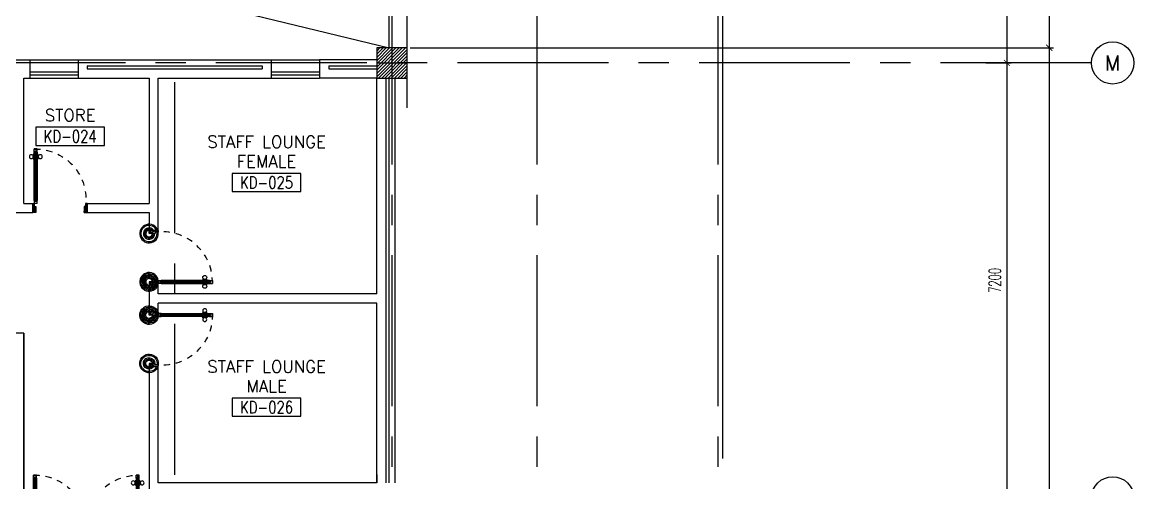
# Model space of a CAD drawing. Extents: x 417866.9 to 417960.2, y 43448 to 43538.2.
# Drawn here: x 417941.81 to 417960.22, y 43518.74 to 43526.37 of the extents above; entities that cross this region are included whole.
import ezdxf
from ezdxf.enums import TextEntityAlignment as Align

# ---------------------------------------------------------------- set-up
doc = ezdxf.new("R2010")
doc.units = 0
doc.header["$MEASUREMENT"] = 0
doc.header["$PDMODE"] = 3
doc.header["$PDSIZE"] = 0.1
doc.linetypes.add('CENTERX2', pattern=[4, 2.5, -0.5, 0.5, -0.5])
doc.linetypes.add('HIDDEN', pattern=[0.375, 0.25, -0.125])
doc.layers.get('0').update_dxf_attribs({"color": 11, "linetype": 'CONTINUOUS'})
doc.layers.get('DEFPOINTS').update_dxf_attribs({"color": 11, "linetype": 'CONTINUOUS'})
for name, color, linetype in [('AX-CR', 11, 'CONTINUOUS'), ('AX-DIM', 11, 'CONTINUOUS'), ('AX-TXT', 11, 'CONTINUOUS'), ('AXES', 11, 'CENTERX2'), ('COL', 11, 'CONTINUOUS'), ('DOOR', 11, 'CONTINUOUS'), ('DOOR-DIM', 11, 'CONTINUOUS'), ('E-TV', 4, 'CONTINUOUS'), ('HAT', 11, 'CONTINUOUS'), ('INSUL', 11, 'CONTINUOUS'), ('RM-BOX', 11, 'CONTINUOUS'), ('RM-NAME', 11, 'CONTINUOUS'), ('RM-NO', 11, 'CONTINUOUS'), ('SLOPE', 11, 'CONTINUOUS'), ('STR', 11, 'CONTINUOUS'), ('WALL', 11, 'CONTINUOUS'), ('WIN', 11, 'CONTINUOUS')]:
    doc.layers.add(name, color=color, linetype=linetype)
doc.styles.add('ROMANS', font='ROMANS.shx', dxfattribs={"width": 0.6})
doc.dimstyles.new('STANDARD in', dxfattribs={"dimtxt": 0.2, "dimasz": 0.1, "dimexe": 0.07, "dimexo": 0.05, "dimgap": 0.1, "dimtad": 1, "dimdec": 0, "dimlfac": 1000, "dimzin": 0, "dimdsep": 46, "dimtxsty": 'ROMANS', "dimblk": 'ARCHTICK', "dimcen": 0.05, "dimdle": 0.05, "dimclrd": 7, "dimclre": 7, "dimclrt": 2, "dimadec": 0, "dimazin": 0, "dimtfac": 1, "dimtdec": 0, "dimtmove": 2, "dimatfit": 3, "dimldrblk": 'ARCHTICK', "dimfxl": 0, "dimtolj": 1, "dimtzin": 0, "dimarcsym": 0})

# ---------------------------------------------------------------- blocks, each defined once
blk = doc.blocks.new('_ARCHTICK')
at = {"color": 0, "linetype": 'ByBlock', "const_width": 0.15}
blk.add_lwpolyline([(-0.5, -0.5), (0.5, 0.5)], dxfattribs=at)
blk = doc.blocks.new('*D194')
at = {"layer": 'AX-DIM', "color": 7, "lineweight": -2}
for p, q in [((417948.237, 43525.944), (417958.889, 43525.944)), ((417958.819, 43525.994), (417958.819, 43466.574)), ((417948.237, 43466.624), (417958.889, 43466.624))]:
    blk.add_line(p, q, dxfattribs=at)
at = {"layer": 'DEFPOINTS', "color": 0}
for p in [(417948.187, 43525.944), (417948.187, 43466.624), (417958.819, 43466.624)]:
    blk.add_point(p, dxfattribs=at)
at = {"layer": 'AX-DIM', "color": 7, "lineweight": -2, "xscale": 0.1, "yscale": 0.1, "zscale": 0.1}
for p, rotation in [((417958.819, 43525.944), 90), ((417958.819, 43466.624), 270)]:
    blk.add_blockref('_ARCHTICK', p, dxfattribs=dict(at, rotation=rotation))
at = {"layer": 'AX-DIM', "color": 2, "insert": (417958.619, 43496.284), "char_height": 0.2, "attachment_point": 5, "rotation": 90, "style": 'ROMANS'}
blk.add_mtext('\\A1;59320', dxfattribs=at)
blk = doc.blocks.new('*D193')
at = {"layer": 'AX-DIM', "color": 7, "lineweight": -2}
for p, q in [((417958.119, 43525.744), (417958.119, 43518.444)), ((417957.769, 43525.694), (417958.189, 43525.694)), ((417957.769, 43518.494), (417958.189, 43518.494))]:
    blk.add_line(p, q, dxfattribs=at)
at = {"layer": 'DEFPOINTS', "color": 0}
for p in [(417957.719, 43525.694), (417957.719, 43518.494), (417958.119, 43518.494)]:
    blk.add_point(p, dxfattribs=at)
at = {"layer": 'AX-DIM', "color": 7, "lineweight": -2, "xscale": 0.1, "yscale": 0.1, "zscale": 0.1}
for p, rotation in [((417958.119, 43525.694), 90), ((417958.119, 43518.494), 270)]:
    blk.add_blockref('_ARCHTICK', p, dxfattribs=dict(at, rotation=rotation))
at = {"layer": 'AX-DIM', "color": 2, "insert": (417957.919, 43522.094), "char_height": 0.2, "attachment_point": 5, "rotation": 90, "style": 'ROMANS'}
blk.add_mtext('\\A1;7200', dxfattribs=at)
blk = doc.blocks.new('A$C272A55A0')
at = {"layer": 'DOOR', "color": 0, "linetype": 'ByBlock'}
for p, q in [((0, 900), (0, 1050)), ((50, 1050), (0, 1050)), ((25, 950), (50, 950)), ((25, 900), (25, 950)), ((50, 950), (50, 1050)), ((1750, 950), (1750, 1050)), ((1750, 1050), (1800, 1050)), ((1775, 950), (1750, 950)), ((1775, 900), (1775, 950)), ((1800, 1050), (1800, 900)), ((0, 900), (25, 900)), ((75, 900), (25, 900)), ((25, 850), (25, 900)), ((42, 850), (25, 850)), ((58, 870), (42, 870)), ((42, 870), (42, 850)), ((58, 850), (58, 870)), ((75, 850), (58, 850)), ((75, 900), (75, 850)), ((1725, 900), (1775, 900)), ((1725, 900), (1725, 850)), ((1725, 850), (1742, 850)), ((1742, 870), (1758, 870)), ((1742, 850), (1742, 870)), ((1758, 870), (1758, 850)), ((1758, 850), (1775, 850)), ((1800, 900), (1775, 900)), ((1775, 850), (1775, 900)), ((25, 50), (42, 50)), ((25, 50), (25, 0)), ((25, 0), (75, 0)), ((75, 0), (25, 0)), ((42, 50), (42, 30)), ((42, 30), (58, 30)), ((58, 50), (75, 50)), ((58, 50), (58, 30)), ((75, 50), (75, 0)), ((1718, 160), (1709, 160)), ((1709, 95), (1709, 160)), ((1718, 95), (1709, 95)), ((1725, 173), (1718, 173)), ((1718, 173), (1718, 83)), ((1718, 95), (1718, 160)), ((1725, 83), (1718, 83)), ((1742, 50), (1725, 50)), ((1725, 50), (1725, 0)), ((1775, 0), (1725, 0)), ((1725, 0), (1775, 0)), ((1742, 50), (1742, 30)), ((1758, 30), (1742, 30)), ((1775, 50), (1758, 50)), ((1758, 50), (1758, 30)), ((1775, 173), (1782, 173)), ((1775, 83), (1782, 83)), ((1775, 50), (1775, 0)), ((1782, 173), (1782, 83)), ((1782, 160), (1791, 160)), ((1782, 95), (1782, 160)), ((1782, 95), (1791, 95)), ((1791, 95), (1791, 160))]:
    blk.add_line(p, q, dxfattribs=at)
at = {"layer": 'DOOR', "color": 9, "linetype": 'ByBlock'}
for p, q in [((50, 1050), (0, 1010)), ((50, 1050), (0, 937)), ((50, 1050), (37, 950)), ((1750, 1050), (1800, 1010)), ((1750, 1050), (1800, 937)), ((1750, 1050), (1763, 950))]:
    blk.add_line(p, q, dxfattribs=at)
at = {"layer": 'DOOR', "linetype": 'ByBlock'}
for p, q in [((25, 850), (25, 50)), ((42, 850), (42, 50)), ((58, 850), (58, 50)), ((75, 50), (75, 850)), ((1725, 50), (1725, 850)), ((1742, 850), (1742, 50)), ((1758, 850), (1758, 50)), ((1775, 850), (1775, 50))]:
    blk.add_line(p, q, dxfattribs=at)
at = {"layer": 'DOOR', "color": 0, "linetype": 'ByBlock'}
for centre in [(1676, 128), (1824, 128)]:
    blk.add_circle(centre, 32.4, dxfattribs=at)
at = {"layer": 'DOOR', "color": 9, "linetype": 'ByBlock'}
for centre, radius, start, end in [((50, 1050), 54.4, 203.2074, 270), ((50, 1050), 74.4, 227.7764, 270), ((50, 1050), 94.4, 238.0182, 270), ((50, 1050), 114, 244.0838, 257.3774), ((50, 1050), 134, 248.1598, 259.28), ((50, 1050), 34.4, 180, 270), ((50, 1050), 14.4, 180, 270), ((1750, 1050), 14.4, 270, 0), ((1750, 1050), 34.4, 270, 0), ((1750, 1050), 54.4, 270, 336.7926), ((1750, 1050), 74.4, 270, 312.2236), ((1750, 1050), 94.4, 270, 301.9818), ((1750, 1050), 114, 282.6226, 295.9162), ((1750, 1050), 134, 280.72, 291.8402), ((50, 1050), 154, 251.1053, 256.2858), ((1750, 1050), 154, 283.7142, 288.8947)]:
    blk.add_arc(centre, radius, start, end, dxfattribs=at)
at = {"layer": 'DOOR', "linetype": 'HIDDEN', "ltscale": 0.5}
for centre, start, end in [((50, 851), 268.3174, 3.2965), ((1750, 851), 176.7035, 271.6826)]:
    blk.add_arc(centre, 851, start, end, dxfattribs=at)
at = {"layer": 'WALL', "linetype": 'ByBlock'}
blk.add_line((1800, 900), (1800, 1050), dxfattribs=at)
blk = doc.blocks.new('AXR')
at = {"layer": 'AX-CR'}
blk.add_circle((350, 0), 350, dxfattribs=at)
at = {"layer": 'AX-TXT', "style": 'ROMANS'}
blk.add_attdef('AX', text='', height=250, dxfattribs=at).set_placement((350, 0), align=Align.MIDDLE)
blk = doc.blocks.new('*D181')
at = {"layer": 'AX-DIM', "color": 7, "linetype": 'ByBlock', "lineweight": -2}
for p, q in [((417958.819, 43536.019), (417958.819, 43525.894)), ((417950.976, 43535.969), (417958.889, 43535.969)), ((417958.169, 43525.944), (417958.889, 43525.944))]:
    blk.add_line(p, q, dxfattribs=at)
at = {"layer": 'DEFPOINTS', "color": 0, "linetype": 'ByBlock'}
for p in [(417950.926, 43535.969), (417958.119, 43525.944), (417958.819, 43525.944)]:
    blk.add_point(p, dxfattribs=at)
at = {"layer": 'AX-DIM', "color": 7, "linetype": 'ByBlock', "lineweight": -2, "xscale": 0.1, "yscale": 0.1, "zscale": 0.1}
for p, rotation in [((417958.819, 43535.969), 90), ((417958.819, 43525.944), 270)]:
    blk.add_blockref('_ARCHTICK', p, dxfattribs=dict(at, rotation=rotation))
at = {"layer": 'AX-DIM', "color": 2, "linetype": 'ByBlock', "insert": (417958.619, 43530.957), "char_height": 0.2, "attachment_point": 5, "rotation": 90, "style": 'ROMANS'}
blk.add_mtext('\\A1;10025', dxfattribs=at)
blk = doc.blocks.new('*X95')
at = {"color": 0}
for p, q in [((253129, 69528), (253601, 70001)), ((253129, 69581), (253548, 70001)), ((253129, 69634), (253495, 70001)), ((253129, 69687), (253442, 70001)), ((253129, 69740), (253389, 70001)), ((253129, 69793), (253336, 70001)), ((253129, 69846), (253283, 70001)), ((253129, 69900), (253230, 70001)), ((253129, 69953), (253177, 70001)), ((253154, 69501), (253629, 69975)), ((253207, 69501), (253629, 69922)), ((253260, 69501), (253629, 69869)), ((253313, 69501), (253629, 69816)), ((253366, 69501), (253629, 69763)), ((253419, 69501), (253629, 69710)), ((253473, 69501), (253629, 69657)), ((253526, 69501), (253629, 69604)), ((253579, 69501), (253629, 69551))]:
    blk.add_line(p, q, dxfattribs=at)
blk = doc.blocks.new('*D178')
at = {"layer": 'AX-DIM', "color": 7, "lineweight": -2}
for p, q in [((417957.769, 43528.094), (417958.189, 43528.094)), ((417958.119, 43528.144), (417958.119, 43525.644)), ((417957.769, 43525.694), (417958.189, 43525.694))]:
    blk.add_line(p, q, dxfattribs=at)
at = {"layer": 'DEFPOINTS', "color": 0}
for p in [(417957.719, 43528.094), (417957.719, 43525.694), (417958.119, 43525.694)]:
    blk.add_point(p, dxfattribs=at)
at = {"layer": 'AX-DIM', "color": 7, "lineweight": -2, "xscale": 0.1, "yscale": 0.1, "zscale": 0.1}
for p, rotation in [((417958.119, 43528.094), 90), ((417958.119, 43525.694), 270)]:
    blk.add_blockref('_ARCHTICK', p, dxfattribs=dict(at, rotation=rotation))
at = {"layer": 'AX-DIM', "color": 2, "insert": (417957.919, 43526.894), "char_height": 0.2, "attachment_point": 5, "rotation": 90, "style": 'ROMANS'}
blk.add_mtext('\\A1;2400', dxfattribs=at)
blk = doc.blocks.new('*D137')
at = {"layer": 'AX-DIM', "color": 7, "lineweight": -2}
for p, q in [((417948.187, 43536.43), (417948.187, 43537.15)), ((417953.412, 43519.144), (417953.412, 43537.15)), ((417948.137, 43537.08), (417953.462, 43537.08))]:
    blk.add_line(p, q, dxfattribs=at)
at = {"layer": 'DEFPOINTS', "color": 0}
for p in [(417953.412, 43537.08), (417948.187, 43536.38), (417953.412, 43519.094)]:
    blk.add_point(p, dxfattribs=at)
at = {"layer": 'AX-DIM', "color": 7, "lineweight": -2, "xscale": 0.1, "yscale": 0.1, "zscale": 0.1, "rotation": 180}
blk.add_blockref('_ARCHTICK', (417948.187, 43537.08), dxfattribs=at)
at = {"layer": 'AX-DIM', "color": 7, "lineweight": -2, "xscale": 0.1, "yscale": 0.1, "zscale": 0.1}
blk.add_blockref('_ARCHTICK', (417953.412, 43537.08), dxfattribs=at)
at = {"layer": 'AX-DIM', "color": 2, "insert": (417950.799, 43537.28), "char_height": 0.2, "attachment_point": 5, "style": 'ROMANS'}
blk.add_mtext('\\A1;5225', dxfattribs=at)
blk = doc.blocks.new('*D136')
at = {"layer": 'AX-DIM', "color": 7, "lineweight": -2}
for p, q in [((417873.497, 43534.597), (417873.497, 43537.15)), ((417948.187, 43524.951), (417948.187, 43537.15)), ((417873.447, 43537.08), (417948.237, 43537.08))]:
    blk.add_line(p, q, dxfattribs=at)
at = {"layer": 'DEFPOINTS', "color": 0}
for p in [(417948.187, 43537.08), (417873.497, 43534.547), (417948.187, 43524.901)]:
    blk.add_point(p, dxfattribs=at)
at = {"layer": 'AX-DIM', "color": 7, "lineweight": -2, "xscale": 0.1, "yscale": 0.1, "zscale": 0.1, "rotation": 180}
blk.add_blockref('_ARCHTICK', (417873.497, 43537.08), dxfattribs=at)
at = {"layer": 'AX-DIM', "color": 7, "lineweight": -2, "xscale": 0.1, "yscale": 0.1, "zscale": 0.1}
blk.add_blockref('_ARCHTICK', (417948.187, 43537.08), dxfattribs=at)
at = {"layer": 'AX-DIM', "color": 2, "insert": (417910.842, 43537.28), "char_height": 0.2, "attachment_point": 5, "style": 'ROMANS'}
blk.add_mtext('\\A1;74690', dxfattribs=at)
blk = doc.blocks.new('DOOR90')
at = {"layer": 'DOOR', "color": 7, "linetype": 'ByBlock'}
for p, q in [((-150, 0), (0, 0)), ((-150, 0), (-150, -25)), ((0, -50), (-114, 0)), ((0, -50), (-40, 0)), ((0, -50), (0, 0)), ((-1000, -25), (-1050, -25)), ((-1050, -75), (-1050, -25)), ((-1050, -25), (-1050, -75)), ((-1000, -75), (-1050, -75)), ((-1000, -42), (-1020, -42)), ((-1020, -42), (-1020, -58)), ((-1000, -58), (-1020, -58)), ((-1000, -25), (-1000, -42)), ((-1000, -58), (-1000, -75)), ((-878, -18), (-968, -18)), ((-968, -25), (-968, -18)), ((-968, -75), (-968, -82)), ((-878, -82), (-968, -82)), ((-955, -9), (-890, -9)), ((-955, -18), (-955, -9)), ((-955, -18), (-890, -18)), ((-955, -82), (-890, -82)), ((-955, -82), (-955, -91)), ((-955, -91), (-890, -91)), ((-890, -18), (-890, -9)), ((-890, -82), (-890, -91)), ((-878, -25), (-878, -18)), ((-878, -75), (-878, -82)), ((-200, -25), (-150, -25)), ((-200, -42), (-200, -25)), ((-180, -42), (-200, -42)), ((-200, -58), (-180, -58)), ((-200, -75), (-200, -58)), ((-150, -75), (-200, -75)), ((-180, -58), (-180, -42)), ((-150, -25), (-100, -25)), ((-150, -75), (-150, -25)), ((-100, -25), (-100, -50)), ((0, -50), (-100, -37)), ((-100, -50), (0, -50)), ((-150, -875), (-100, -875)), ((-150, -900), (-150, -875)), ((-150, -900), (0, -900)), ((0, -900), (-150, -900)), ((0, -850), (-114, -900)), ((-100, -875), (-100, -850)), ((0, -850), (-100, -863)), ((-100, -850), (0, -850)), ((0, -850), (-40, -900)), ((0, -850), (0, -900))]:
    blk.add_line(p, q, dxfattribs=at)
at = {"layer": 'DOOR', "linetype": 'ByBlock'}
for p, q in [((-200, -25), (-1000, -25)), ((-200, -42), (-1000, -42)), ((-200, -58), (-1000, -58)), ((-1000, -75), (-200, -75))]:
    blk.add_line(p, q, dxfattribs=at)
at = {"layer": 'DOOR', "color": 7, "linetype": 'ByBlock'}
for centre in [(-923, 24), (-923, -124)]:
    blk.add_circle(centre, 32.4, dxfattribs=at)
for centre, radius, start, end in [((0, -50), 154, 161.1053, 166.2858), ((0, -50), 94.4, 148.0182, 180), ((0, -50), 134, 158.1598, 169.28), ((0, -50), 114, 154.0838, 167.3774), ((0, -50), 74.4, 137.7764, 180), ((0, -50), 54.4, 113.2074, 180), ((0, -50), 34.4, 90, 180), ((0, -50), 14.4, 90, 180), ((0, -850), 154, 193.7142, 198.8947), ((0, -850), 134, 190.72, 201.8402), ((0, -850), 94.4, 180, 211.9818), ((0, -850), 74.4, 180, 222.2236), ((0, -850), 54.4, 180, 246.7926), ((0, -850), 34.4, 180, 270), ((0, -850), 14.4, 180, 270)]:
    blk.add_arc(centre, radius, start, end, dxfattribs=at)
at = {"layer": 'DOOR', "linetype": 'HIDDEN', "ltscale": 0.5}
blk.add_arc((-222, -50), 828, 178.2701, 275.003, dxfattribs=at)
blk = doc.blocks.new('RM1')
at = {"layer": 'RM-BOX'}
blk.add_lwpolyline([(570, -200), (-570, -200), (-570, -500), (570, -500)], close=True, dxfattribs=at)
at = {"layer": 'RM-NAME', "style": 'ROMANS'}
for tag, p in [('ROOMNAME1', (0, 324)), ('ROOMNAME2', (0, 0))]:
    blk.add_attdef(tag, text='', height=200, dxfattribs=at).set_placement(p, align=Align.MIDDLE)
at = {"layer": 'RM-NO', "style": 'ROMANS', "width": 0.8}
blk.add_attdef('ROOMNO', text='', height=200, dxfattribs=at).set_placement((0, -350), align=Align.MIDDLE)

msp = doc.modelspace()

# ---------------------------------------------------------------- linework, layer by layer
at = {"layer": 'AX-DIM'}
msp.add_line((417947.6866, 43525.6943), (417948.1866, 43525.6943), dxfattribs=at)
at = {"layer": 'AXES'}
for p, q in [((417947.9366, 43460.01), (417947.9366, 43537.5491)), ((417950.3366, 43460.01), (417950.3366, 43537.5491)), ((417953.3366, 43460.01), (417953.3366, 43537.5491)), ((417959.5194, 43525.6943), (417889.6966, 43525.6943)), ((417944.3366, 43466.8743), (417944.3366, 43525.6943))]:
    msp.add_line(p, q, dxfattribs=at)
at = {"layer": 'COL'}
msp.add_lwpolyline([(417948.1866, 43525.4443), (417948.1866, 43525.9443), (417947.6866, 43525.9443), (417947.6866, 43525.4443)], close=True, dxfattribs=at)
at = {"layer": 'E-TV'}
msp.add_lwpolyline([(417948.1866, 43525.9443), (417947.6866, 43525.9443), (417947.6866, 43525.4443), (417948.1866, 43525.4443)], close=True, dxfattribs=at)
at = {"layer": 'INSUL'}
for p, q in [((417942.8866, 43525.6443), (417942.8866, 43525.5943)), ((417942.8866, 43525.6443), (417945.7866, 43525.6443)), ((417942.8866, 43525.5943), (417945.7866, 43525.5943)), ((417945.7866, 43525.6443), (417945.7866, 43525.5943)), ((417946.8866, 43525.6443), (417947.6866, 43525.6443)), ((417946.8866, 43525.6443), (417946.8866, 43525.5943)), ((417946.8866, 43525.5943), (417947.6866, 43525.5943)), ((417947.8366, 43518.7443), (417947.8366, 43525.4443)), ((417947.8866, 43518.7443), (417947.8866, 43525.4443))]:
    msp.add_line(p, q, dxfattribs=at)
at = {"layer": 'SLOPE', "color": 5}
msp.add_line((417940.9866, 43527.6193), (417947.8866, 43525.9443), dxfattribs=at)
at = {"layer": 'STR'}
msp.add_line((417947.8866, 43525.9443), (417947.8866, 43529.2943), dxfattribs=at)
at = {"layer": 'WALL'}
for p, q in [((417940.9866, 43525.7443), (417941.9366, 43525.7443)), ((417941.9366, 43525.7443), (417941.9366, 43525.4443)), ((417942.7366, 43525.7443), (417942.7366, 43525.4443)), ((417942.7366, 43525.7443), (417945.9366, 43525.7443)), ((417945.9366, 43525.7443), (417945.9366, 43525.4443)), ((417946.7366, 43525.7443), (417946.7366, 43525.4443)), ((417947.6866, 43525.7443), (417946.7366, 43525.7443)), ((417941.8366, 43523.3693), (417941.8366, 43525.4443)), ((417941.8366, 43525.4443), (417941.9366, 43525.4443)), ((417942.7366, 43525.4443), (417943.9116, 43525.4443)), ((417943.9116, 43525.4443), (417943.9116, 43523.3693)), ((417944.0616, 43522.9193), (417944.0616, 43525.4443)), ((417944.0616, 43525.4443), (417945.9366, 43525.4443)), ((417947.6866, 43525.4443), (417946.7366, 43525.4443)), ((417947.6866, 43521.8693), (417947.6866, 43525.4443)), ((417947.9866, 43518.7443), (417947.9866, 43525.4443)), ((417941.8366, 43523.3693), (417941.9866, 43523.3693)), ((417941.9866, 43523.2193), (417941.9866, 43523.3693)), ((417942.8866, 43523.2193), (417942.8866, 43523.3693)), ((417942.8866, 43523.3693), (417943.9116, 43523.3693)), ((417941.5366, 43523.2193), (417941.9866, 43523.2193)), ((417942.8866, 43523.2193), (417943.9116, 43523.2193)), ((417943.9116, 43523.2193), (417943.9116, 43522.9193)), ((417944.0616, 43522.9193), (417943.9116, 43522.9193)), ((417944.0616, 43522.0193), (417943.9116, 43522.0193)), ((417943.9116, 43522.0193), (417943.9116, 43521.5693)), ((417944.0616, 43521.8693), (417944.0616, 43522.0193)), ((417947.6866, 43521.8693), (417944.0616, 43521.8693)), ((417947.6866, 43521.7193), (417944.0616, 43521.7193)), ((417944.0616, 43521.5693), (417944.0616, 43521.7193)), ((417947.6866, 43518.7443), (417947.6866, 43521.7193)), ((417944.0616, 43521.5693), (417943.9116, 43521.5693)), ((417941.8366, 43521.2193), (417938.0116, 43521.2193)), ((417941.8366, 43521.2193), (417941.8366, 43517.9693)), ((417941.8366, 43517.9693), (417941.8366, 43521.2193)), ((417944.0616, 43520.6693), (417943.9116, 43520.6693)), ((417943.9116, 43520.6693), (417943.9116, 43517.9693)), ((417944.0616, 43518.7443), (417944.0616, 43520.6693)), ((417947.6866, 43518.7443), (417944.0616, 43518.7443)), ((417947.6866, 43518.8818), (417947.6866, 43518.7443))]:
    msp.add_line(p, q, dxfattribs=at)
at = {"layer": 'WIN'}
for p, q in [((417941.9366, 43525.7443), (417942.7366, 43525.7443)), ((417945.9366, 43525.7443), (417946.7366, 43525.7443)), ((417941.9366, 43525.5443), (417942.7366, 43525.5443)), ((417945.9366, 43525.5443), (417946.7366, 43525.5443)), ((417941.9366, 43525.4943), (417942.7366, 43525.4943)), ((417941.9366, 43525.4443), (417942.7366, 43525.4443)), ((417945.9366, 43525.4943), (417946.7366, 43525.4943)), ((417945.9366, 43525.4443), (417946.7366, 43525.4443))]:
    msp.add_line(p, q, dxfattribs=at)

# ---------------------------------------------------------------- block references
at = {"layer": 'AXES', "xscale": 0.001000000047497451, "yscale": 0.0009999999892897904, "zscale": 0.001}
for p, values in [((417959.5194, 43525.6943), {'AX': 'M'}), ((417959.5194, 43518.4943), {'AX': 'L'})]:
    msp.add_blockref('AXR', p, dxfattribs=at).add_auto_attribs(values)
at = {"layer": 'DOOR', "color": 0, "xscale": -0.001000000047497451, "yscale": 0.0009999999892897904, "zscale": 0.001, "rotation": 180}
msp.add_blockref('A$C272A55A0', (417941.9741, 43518.8697), dxfattribs=at)
at = {"layer": 'DOOR-DIM', "yscale": 0.0009999999892897904, "zscale": 0.001}
for p, xscale, rotation in [((417941.9866, 43523.2193), -0.0009999999892897904, 90), ((417943.9116, 43522.0194), 0.001000000047497451, 180)]:
    msp.add_blockref('DOOR90', p, dxfattribs=dict(at, xscale=xscale, rotation=rotation))
at = {"layer": 'DOOR-DIM', "xscale": -0.001000000047497451, "yscale": 0.0009999999892897904, "zscale": 0.001}
msp.add_blockref('DOOR90', (417943.9116, 43521.5693), dxfattribs=at)
at = {"layer": 'HAT', "xscale": 0.001000000047497451, "yscale": 0.0009999999892897904, "zscale": 0.001}
msp.add_blockref('*X95', (417694.5581, 43455.9433), dxfattribs=at)
at = {"layer": 'RM-NAME', "xscale": 0.001000000047497451, "yscale": 0.0009999999892897904, "zscale": 0.001}
for p, values in [((417942.6054, 43524.8285), {'ROOMNO': 'KD-024', 'ROOMNAME2': 'STORE'}), ((417945.8582, 43524.0649), {'ROOMNO': 'KD-025', 'ROOMNAME2': 'FEMALE', 'ROOMNAME1': 'STAFF LOUNGE'}), ((417945.8582, 43520.3442), {'ROOMNO': 'KD-026', 'ROOMNAME2': 'MALE', 'ROOMNAME1': 'STAFF LOUNGE'})]:
    msp.add_blockref('RM1', p, dxfattribs=at).add_auto_attribs(values)

# ---------------------------------------------------------------- dimensions: what is measured, and where the dimension line sits
at = {"layer": 'AX-DIM'}
for base, p1, p2, picture, middle in [((417948.1866, 43537.0798), (417873.4966, 43534.5472), (417948.1866, 43524.9014), '*D136', (417910.8416, 43537.2798)), ((417953.4116, 43537.0798), (417948.1866, 43536.3798), (417953.4116, 43519.0938), '*D137', (417950.7991, 43537.2798))]:
    dim = msp.add_linear_dim(base=base, p1=p1, p2=p2, dimstyle='STANDARD in', dxfattribs=at)
    dim.commit()
    dim.dimension.update_dxf_attribs({"geometry": picture, "text_midpoint": middle})
at = {"layer": 'AX-DIM', "linetype": 'ByBlock'}
dim = msp.add_linear_dim(base=(417958.8194, 43525.9443), p1=(417950.9264, 43535.9693), p2=(417958.1194, 43525.9443), angle=270, dimstyle='STANDARD in', dxfattribs=at)
dim.commit()
dim.dimension.update_dxf_attribs({"geometry": '*D181', "text_midpoint": (417958.6194, 43530.9568)})
at = {"layer": 'AX-DIM', "color": 6}
for base, p1, p2, picture, middle in [((417958.1194, 43525.6943), (417957.7194, 43528.0943), (417957.7194, 43525.6943), '*D178', (417957.9194, 43526.8943)), ((417958.1194, 43518.4943), (417957.7194, 43525.6943), (417957.7194, 43518.4943), '*D193', (417957.9194, 43522.0943))]:
    dim = msp.add_linear_dim(base=base, p1=p1, p2=p2, angle=270, dimstyle='STANDARD in', dxfattribs=at)
    dim.commit()
    dim.dimension.update_dxf_attribs({"geometry": picture, "text_midpoint": middle})
at = {"layer": 'AX-DIM'}
dim = msp.add_linear_dim(base=(417958.8194, 43466.6243), p1=(417948.1866, 43525.9443), p2=(417948.1866, 43466.6243), angle=270, dimstyle='STANDARD in', dxfattribs=at)
dim.commit()
dim.dimension.update_dxf_attribs({"geometry": '*D194', "text_midpoint": (417958.6194, 43496.2843)})

doc.saveas('drawing.dxf')
